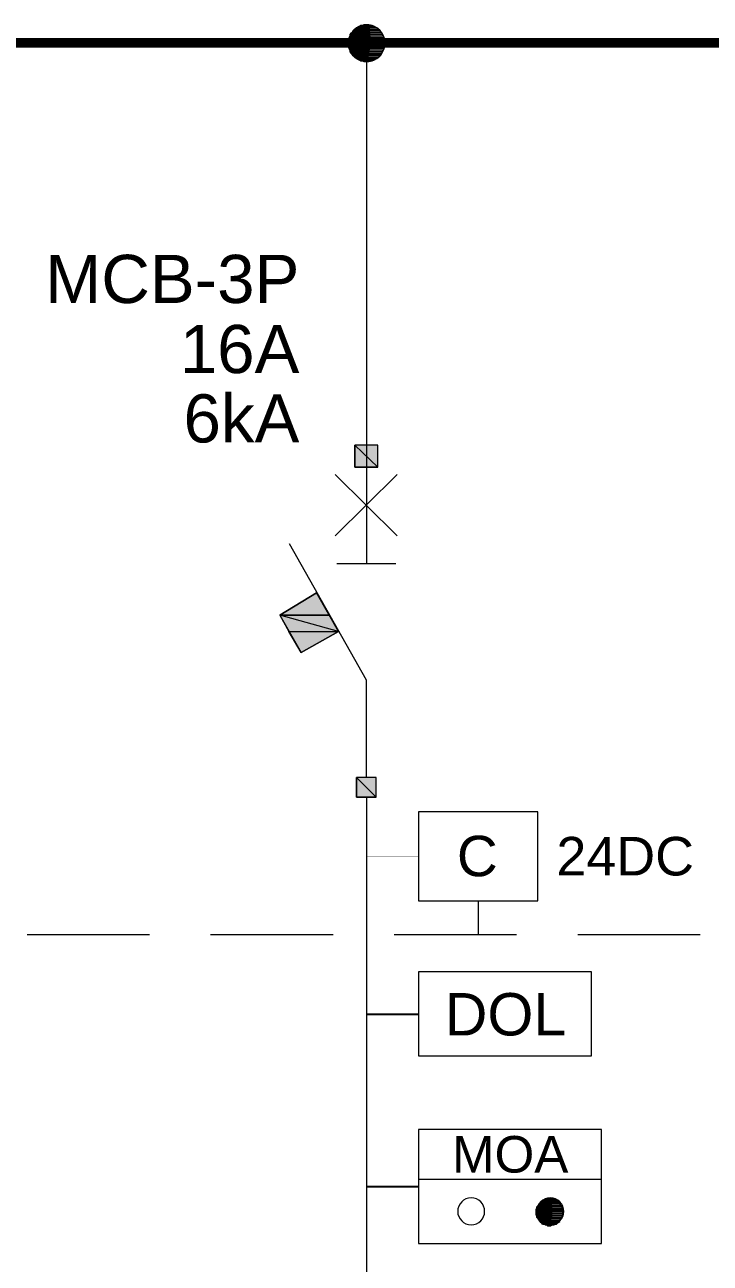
# Model space of a CAD drawing. Header units: millimetres. Extents: x -33055 to 42243, y -56860 to 24450.
# Drawn here: x 10946 to 14502, y 8545 to 14967 of the extents above; entities that cross this region are included whole.
import ezdxf
from ezdxf.enums import TextEntityAlignment as Align

# ---------------------------------------------------------------- set-up
doc = ezdxf.new("R2010")
doc.units = ezdxf.units.MM
for name, color, linetype in [('E-BUSBAR', 7, 'Continuous'), ('E-CTRL', 7, 'Continuous'), ('E-LEADER', 7, 'Continuous'), ('E-SLD', 7, 'Continuous'), ('E-TEXT', 7, 'Continuous')]:
    doc.layers.add(name, color=color, linetype=linetype)
doc.styles.add('ARIAL', font='arial.ttf')

msp = doc.modelspace()

# ---------------------------------------------------------------- hatches: boundary and pattern name
at = {"layer": 'E-SLD'}
h = msp.add_hatch(color=7, dxfattribs=at)
h.dxf.hatch_style = 1
h.paths.add_polyline_path([(12731, 14967), (12705.6, 14967), (12743.7, 14962.8), (12731, 14967)])
h.paths.add_polyline_path([(12705.6, 14967), (12743.7, 14962.8), (12701.3, 14962.8), (12705.6, 14967)])
h = msp.add_hatch(color=7, dxfattribs=at)
h.dxf.hatch_style = 1
h.paths.add_polyline_path([(12722.5, 14967), (12731, 14967), (12705.6, 14967), (12722.5, 14967)])
h = msp.add_hatch(color=7, dxfattribs=at)
h.dxf.hatch_style = 1
h.paths.add_polyline_path([(12811.4, 14899.3), (12629.4, 14899.3), (12811.4, 14890.8), (12811.4, 14899.3)])
h.paths.add_polyline_path([(12629.4, 14899.3), (12811.4, 14890.8), (12625.1, 14890.8), (12629.4, 14899.3)])
h = msp.add_hatch(color=7, dxfattribs=at)
h.dxf.hatch_style = 1
h.paths.add_polyline_path([(12807.2, 14907.8), (12633.6, 14907.8), (12811.4, 14899.3), (12807.2, 14907.8)])
h.paths.add_polyline_path([(12633.6, 14907.8), (12811.4, 14899.3), (12629.4, 14899.3), (12633.6, 14907.8)])
h = msp.add_hatch(color=7, dxfattribs=at)
h.dxf.hatch_style = 1
h.paths.add_polyline_path([(12798.7, 14924.7), (12642.1, 14924.7), (12802.9, 14916.2), (12798.7, 14924.7)])
h.paths.add_polyline_path([(12642.1, 14924.7), (12802.9, 14916.2), (12633.6, 14916.2), (12642.1, 14924.7)])
h = msp.add_hatch(color=7, dxfattribs=at)
h.dxf.hatch_style = 1
h.paths.add_polyline_path([(12802.9, 14916.2), (12633.6, 14916.2), (12807.2, 14907.8), (12802.9, 14916.2)])
h.paths.add_polyline_path([(12633.6, 14916.2), (12807.2, 14907.8), (12633.6, 14907.8), (12633.6, 14916.2)])
h = msp.add_hatch(color=7, dxfattribs=at)
h.dxf.hatch_style = 1
h.paths.add_polyline_path([(12794.5, 14928.9), (12646.3, 14928.9), (12798.7, 14924.7), (12794.5, 14928.9)])
h.paths.add_polyline_path([(12646.3, 14928.9), (12798.7, 14924.7), (12642.1, 14924.7), (12646.3, 14928.9)])
h = msp.add_hatch(color=7, dxfattribs=at)
h.dxf.hatch_style = 1
h.paths.add_polyline_path([(12790.2, 14937.4), (12650.5, 14937.4), (12794.5, 14928.9), (12790.2, 14937.4)])
h.paths.add_polyline_path([(12650.5, 14937.4), (12794.5, 14928.9), (12646.3, 14928.9), (12650.5, 14937.4)])
h = msp.add_hatch(color=7, dxfattribs=at)
h.dxf.hatch_style = 1
h.paths.add_polyline_path([(12781.8, 14941.6), (12659, 14941.6), (12790.2, 14937.4), (12781.8, 14941.6)])
h.paths.add_polyline_path([(12659, 14941.6), (12790.2, 14937.4), (12650.5, 14937.4), (12659, 14941.6)])
h = msp.add_hatch(color=7, dxfattribs=at)
h.dxf.hatch_style = 1
h.paths.add_polyline_path([(12773.3, 14950.1), (12667.5, 14950.1), (12781.8, 14941.6), (12773.3, 14950.1)])
h.paths.add_polyline_path([(12667.5, 14950.1), (12781.8, 14941.6), (12659, 14941.6), (12667.5, 14950.1)])
h = msp.add_hatch(color=7, dxfattribs=at)
h.dxf.hatch_style = 1
h.paths.add_polyline_path([(12764.8, 14954.3), (12671.7, 14954.3), (12773.3, 14950.1), (12764.8, 14954.3)])
h.paths.add_polyline_path([(12671.7, 14954.3), (12773.3, 14950.1), (12667.5, 14950.1), (12671.7, 14954.3)])
h = msp.add_hatch(color=7, dxfattribs=at)
h.dxf.hatch_style = 1
h.paths.add_polyline_path([(12760.6, 14958.6), (12680.2, 14958.6), (12764.8, 14954.3), (12760.6, 14958.6)])
h.paths.add_polyline_path([(12680.2, 14958.6), (12764.8, 14954.3), (12671.7, 14954.3), (12680.2, 14958.6)])
h = msp.add_hatch(color=7, dxfattribs=at)
h.dxf.hatch_style = 1
h.paths.add_polyline_path([(12747.9, 14962.8), (12688.6, 14962.8), (12760.6, 14958.6), (12747.9, 14962.8)])
h.paths.add_polyline_path([(12688.6, 14962.8), (12760.6, 14958.6), (12680.2, 14958.6), (12688.6, 14962.8)])
h = msp.add_hatch(color=7, dxfattribs=at)
h.dxf.hatch_style = 1
h.paths.add_polyline_path([(12743.7, 14962.8), (12701.3, 14962.8), (12747.9, 14962.8), (12743.7, 14962.8)])
h.paths.add_polyline_path([(12701.3, 14962.8), (12747.9, 14962.8), (12688.6, 14962.8), (12701.3, 14962.8)])
h = msp.add_hatch(color=7, dxfattribs=at)
h.dxf.hatch_style = 1
h.paths.add_polyline_path([(12811.4, 14890.8), (12625.1, 14890.8), (12815.6, 14882.4), (12811.4, 14890.8)])
h.paths.add_polyline_path([(12625.1, 14890.8), (12815.6, 14882.4), (12625.1, 14882.4), (12625.1, 14890.8)])
h = msp.add_hatch(color=7, dxfattribs=at)
h.dxf.hatch_style = 1
h.paths.add_polyline_path([(12815.6, 14882.4), (12625.1, 14882.4), (12815.6, 14869.7), (12815.6, 14882.4)])
h.paths.add_polyline_path([(12625.1, 14882.4), (12815.6, 14869.7), (12625.1, 14869.7), (12625.1, 14882.4)])
h = msp.add_hatch(color=7, dxfattribs=at)
h.dxf.hatch_style = 1
h.paths.add_polyline_path([(12815.6, 14869.7), (12625.1, 14869.7), (12815.6, 14861.2), (12815.6, 14869.7)])
h.paths.add_polyline_path([(12625.1, 14869.7), (12815.6, 14861.2), (12625.1, 14861.2), (12625.1, 14869.7)])
h = msp.add_hatch(color=7, dxfattribs=at)
h.dxf.hatch_style = 1
h.paths.add_polyline_path([(12815.6, 14861.2), (12625.1, 14861.2), (12811.4, 14852.7), (12815.6, 14861.2)])
h.paths.add_polyline_path([(12625.1, 14861.2), (12811.4, 14852.7), (12625.1, 14852.7), (12625.1, 14861.2)])
h = msp.add_hatch(color=7, dxfattribs=at)
h.dxf.hatch_style = 1
h.paths.add_polyline_path([(12811.4, 14852.7), (12625.1, 14852.7), (12811.4, 14844.3), (12811.4, 14852.7)])
h.paths.add_polyline_path([(12625.1, 14852.7), (12811.4, 14844.3), (12629.4, 14844.3), (12625.1, 14852.7)])
h = msp.add_hatch(color=7, dxfattribs=at)
h.dxf.hatch_style = 1
h.paths.add_polyline_path([(12811.4, 14844.3), (12629.4, 14844.3), (12807.2, 14835.8), (12811.4, 14844.3)])
h.paths.add_polyline_path([(12629.4, 14844.3), (12807.2, 14835.8), (12633.6, 14835.8), (12629.4, 14844.3)])
h = msp.add_hatch(color=7, dxfattribs=at)
h.dxf.hatch_style = 1
h.paths.add_polyline_path([(12807.2, 14835.8), (12633.6, 14835.8), (12802.9, 14827.3), (12807.2, 14835.8)])
h.paths.add_polyline_path([(12633.6, 14835.8), (12802.9, 14827.3), (12633.6, 14827.3), (12633.6, 14835.8)])
h = msp.add_hatch(color=7, dxfattribs=at)
h.dxf.hatch_style = 1
h.paths.add_polyline_path([(12802.9, 14827.3), (12633.6, 14827.3), (12798.7, 14818.9), (12802.9, 14827.3)])
h.paths.add_polyline_path([(12633.6, 14827.3), (12798.7, 14818.9), (12642.1, 14818.9), (12633.6, 14827.3)])
h = msp.add_hatch(color=7, dxfattribs=at)
h.dxf.hatch_style = 1
h.paths.add_polyline_path([(12798.7, 14818.9), (12642.1, 14818.9), (12794.5, 14810.4), (12798.7, 14818.9)])
h.paths.add_polyline_path([(12642.1, 14818.9), (12794.5, 14810.4), (12646.3, 14810.4), (12642.1, 14818.9)])
h = msp.add_hatch(color=7, dxfattribs=at)
h.dxf.hatch_style = 1
h.paths.add_polyline_path([(12794.5, 14810.4), (12646.3, 14810.4), (12790.2, 14806.2), (12794.5, 14810.4)])
h.paths.add_polyline_path([(12646.3, 14810.4), (12790.2, 14806.2), (12650.5, 14806.2), (12646.3, 14810.4)])
h = msp.add_hatch(color=7, dxfattribs=at)
h.dxf.hatch_style = 1
h.paths.add_polyline_path([(12790.2, 14806.2), (12650.5, 14806.2), (12781.8, 14797.7), (12790.2, 14806.2)])
h.paths.add_polyline_path([(12650.5, 14806.2), (12781.8, 14797.7), (12659, 14797.7), (12650.5, 14806.2)])
h = msp.add_hatch(color=7, dxfattribs=at)
h.dxf.hatch_style = 1
h.paths.add_polyline_path([(12781.8, 14797.7), (12659, 14797.7), (12773.3, 14793.5), (12781.8, 14797.7)])
h.paths.add_polyline_path([(12659, 14797.7), (12773.3, 14793.5), (12667.5, 14793.5), (12659, 14797.7)])
h = msp.add_hatch(color=7, dxfattribs=at)
h.dxf.hatch_style = 1
h.paths.add_polyline_path([(12773.3, 14793.5), (12667.5, 14793.5), (12764.8, 14789.2), (12773.3, 14793.5)])
h.paths.add_polyline_path([(12667.5, 14793.5), (12764.8, 14789.2), (12671.7, 14789.2), (12667.5, 14793.5)])
h = msp.add_hatch(color=7, dxfattribs=at)
h.dxf.hatch_style = 1
h.paths.add_polyline_path([(12764.8, 14789.2), (12671.7, 14789.2), (12760.6, 14785), (12764.8, 14789.2)])
h.paths.add_polyline_path([(12671.7, 14789.2), (12760.6, 14785), (12680.2, 14785), (12671.7, 14789.2)])
h = msp.add_hatch(color=7, dxfattribs=at)
h.dxf.hatch_style = 1
h.paths.add_polyline_path([(12760.6, 14785), (12680.2, 14785), (12747.9, 14780.8), (12760.6, 14785)])
h.paths.add_polyline_path([(12680.2, 14785), (12747.9, 14780.8), (12688.6, 14780.8), (12680.2, 14785)])
h = msp.add_hatch(color=7, dxfattribs=at)
h.dxf.hatch_style = 1
h.paths.add_polyline_path([(12747.9, 14780.8), (12688.6, 14780.8), (12743.7, 14780.8), (12747.9, 14780.8)])
h.paths.add_polyline_path([(12688.6, 14780.8), (12743.7, 14780.8), (12701.3, 14780.8), (12688.6, 14780.8)])
h = msp.add_hatch(color=7, dxfattribs=at)
h.dxf.hatch_style = 1
h.paths.add_polyline_path([(12701.3, 14780.8), (12705.6, 14776.5), (12731, 14776.5), (12701.3, 14780.8)])
h.paths.add_polyline_path([(12705.6, 14776.5), (12731, 14776.5), (12722.5, 14776.5), (12705.6, 14776.5)])
h = msp.add_hatch(color=7, dxfattribs=at)
h.dxf.hatch_style = 1
h.paths.add_polyline_path([(12701.3, 14780.8), (12743.7, 14780.8), (12731, 14776.5), (12701.3, 14780.8)])
h = msp.add_hatch(color=7, dxfattribs=at)
h.dxf.hatch_style = 1
h.paths.add_polyline_path([(12777.5, 12786.9), (12659, 12786.9), (12777.5, 12672.6), (12777.5, 12786.9)])
h.paths.add_polyline_path([(12659, 12786.9), (12777.5, 12672.6), (12659, 12672.6), (12659, 12786.9)])
h = msp.add_hatch(color=7, dxfattribs=at)
h.dxf.hatch_style = 1
h.paths.add_polyline_path([(12460, 12020.6), (12527.8, 11906.3), (12269.5, 11906.3), (12460, 12020.6)])
h = msp.add_hatch(color=7, dxfattribs=at)
h.dxf.hatch_style = 1
h.paths.add_polyline_path([(12269.5, 11906.3), (12316.1, 11821.7), (12574.3, 11821.7), (12269.5, 11906.3)])
h.paths.add_polyline_path([(12316.1, 11821.7), (12574.3, 11821.7), (12379.6, 11711.6), (12316.1, 11821.7)])
h = msp.add_hatch(color=7, dxfattribs=at)
h.dxf.hatch_style = 1
h.paths.add_polyline_path([(12269.5, 11906.3), (12527.8, 11906.3), (12574.3, 11821.7), (12269.5, 11906.3)])
h = msp.add_hatch(color=7, dxfattribs=at)
h.dxf.hatch_style = 1
h.paths.add_polyline_path([(12769.1, 11063.9), (12667.5, 11063.9), (12769.1, 10962.3), (12769.1, 11063.9)])
h.paths.add_polyline_path([(12667.5, 11063.9), (12769.1, 10962.3), (12667.5, 10962.3), (12667.5, 11063.9)])
h = msp.add_hatch(color=7, dxfattribs=at)
h.dxf.hatch_style = 1
h.paths.add_polyline_path([(13713.1, 8862.6), (13624.2, 8862.6), (13721.6, 8858.3), (13713.1, 8862.6)])
h.paths.add_polyline_path([(13624.2, 8862.6), (13721.6, 8858.3), (13620, 8858.3), (13624.2, 8862.6)])
h = msp.add_hatch(color=7, dxfattribs=at)
h.dxf.hatch_style = 1
h.paths.add_polyline_path([(13708.9, 8866.8), (13628.4, 8866.8), (13713.1, 8862.6), (13708.9, 8866.8)])
h.paths.add_polyline_path([(13628.4, 8866.8), (13713.1, 8862.6), (13624.2, 8862.6), (13628.4, 8866.8)])
h = msp.add_hatch(color=7, dxfattribs=at)
h.dxf.hatch_style = 1
h.paths.add_polyline_path([(13704.6, 8871), (13632.7, 8871), (13708.9, 8866.8), (13704.6, 8871)])
h.paths.add_polyline_path([(13632.7, 8871), (13708.9, 8866.8), (13628.4, 8866.8), (13632.7, 8871)])
h = msp.add_hatch(color=7, dxfattribs=at)
h.dxf.hatch_style = 1
h.paths.add_polyline_path([(13696.2, 8875.3), (13641.1, 8875.3), (13704.6, 8871), (13696.2, 8875.3)])
h.paths.add_polyline_path([(13641.1, 8875.3), (13704.6, 8871), (13632.7, 8871), (13641.1, 8875.3)])
h = msp.add_hatch(color=7, dxfattribs=at)
h.dxf.hatch_style = 1
h.paths.add_polyline_path([(13691.9, 8875.3), (13645.4, 8875.3), (13696.2, 8875.3), (13691.9, 8875.3)])
h.paths.add_polyline_path([(13645.4, 8875.3), (13696.2, 8875.3), (13641.1, 8875.3), (13645.4, 8875.3)])
h = msp.add_hatch(color=7, dxfattribs=at)
h.dxf.hatch_style = 1
h.paths.add_polyline_path([(13683.5, 8879.5), (13653.8, 8879.5), (13691.9, 8875.3), (13683.5, 8879.5)])
h.paths.add_polyline_path([(13653.8, 8879.5), (13691.9, 8875.3), (13645.4, 8875.3), (13653.8, 8879.5)])
h = msp.add_hatch(color=7, dxfattribs=at)
h.dxf.hatch_style = 1
h.paths.add_polyline_path([(13675, 8879.5), (13658.1, 8879.5), (13683.5, 8879.5), (13675, 8879.5)])
h.paths.add_polyline_path([(13658.1, 8879.5), (13683.5, 8879.5), (13653.8, 8879.5), (13658.1, 8879.5)])
h = msp.add_hatch(color=7, dxfattribs=at)
h.dxf.hatch_style = 1
h.paths.add_polyline_path([(13670.8, 8879.5), (13675, 8879.5), (13658.1, 8879.5), (13670.8, 8879.5)])
h = msp.add_hatch(color=7, dxfattribs=at)
h.dxf.hatch_style = 1
h.paths.add_polyline_path([(13734.3, 8828.7), (13603, 8828.7), (13738.5, 8824.5), (13734.3, 8828.7)])
h.paths.add_polyline_path([(13603, 8828.7), (13738.5, 8824.5), (13598.8, 8824.5), (13603, 8828.7)])
h = msp.add_hatch(color=7, dxfattribs=at)
h.dxf.hatch_style = 1
h.paths.add_polyline_path([(13738.5, 8824.5), (13598.8, 8824.5), (13738.5, 8816), (13738.5, 8824.5)])
h.paths.add_polyline_path([(13598.8, 8824.5), (13738.5, 8816), (13598.8, 8816), (13598.8, 8824.5)])
h = msp.add_hatch(color=7, dxfattribs=at)
h.dxf.hatch_style = 1
h.paths.add_polyline_path([(13738.5, 8816), (13598.8, 8816), (13738.5, 8811.8), (13738.5, 8816)])
h.paths.add_polyline_path([(13598.8, 8816), (13738.5, 8811.8), (13598.8, 8811.8), (13598.8, 8816)])
h = msp.add_hatch(color=7, dxfattribs=at)
h.dxf.hatch_style = 1
h.paths.add_polyline_path([(13738.5, 8811.8), (13598.8, 8811.8), (13738.5, 8803.3), (13738.5, 8811.8)])
h.paths.add_polyline_path([(13598.8, 8811.8), (13738.5, 8803.3), (13598.8, 8803.3), (13598.8, 8811.8)])
h = msp.add_hatch(color=7, dxfattribs=at)
h.dxf.hatch_style = 1
h.paths.add_polyline_path([(13738.5, 8803.3), (13598.8, 8803.3), (13738.5, 8794.8), (13738.5, 8803.3)])
h.paths.add_polyline_path([(13598.8, 8803.3), (13738.5, 8794.8), (13598.8, 8794.8), (13598.8, 8803.3)])
h = msp.add_hatch(color=7, dxfattribs=at)
h.dxf.hatch_style = 1
h.paths.add_polyline_path([(13730, 8841.4), (13607.3, 8841.4), (13734.3, 8837.2), (13730, 8841.4)])
h.paths.add_polyline_path([(13607.3, 8841.4), (13734.3, 8837.2), (13603, 8837.2), (13607.3, 8841.4)])
h = msp.add_hatch(color=7, dxfattribs=at)
h.dxf.hatch_style = 1
h.paths.add_polyline_path([(13734.3, 8837.2), (13603, 8837.2), (13734.3, 8828.7), (13734.3, 8837.2)])
h.paths.add_polyline_path([(13603, 8837.2), (13734.3, 8828.7), (13603, 8828.7), (13603, 8837.2)])
h = msp.add_hatch(color=7, dxfattribs=at)
h.dxf.hatch_style = 1
h.paths.add_polyline_path([(13725.8, 8845.6), (13611.5, 8845.6), (13730, 8841.4), (13725.8, 8845.6)])
h.paths.add_polyline_path([(13611.5, 8845.6), (13730, 8841.4), (13607.3, 8841.4), (13611.5, 8845.6)])
h = msp.add_hatch(color=7, dxfattribs=at)
h.dxf.hatch_style = 1
h.paths.add_polyline_path([(13721.6, 8854.1), (13615.7, 8854.1), (13725.8, 8845.6), (13721.6, 8854.1)])
h.paths.add_polyline_path([(13615.7, 8854.1), (13725.8, 8845.6), (13611.5, 8845.6), (13615.7, 8854.1)])
h = msp.add_hatch(color=7, dxfattribs=at)
h.dxf.hatch_style = 1
h.paths.add_polyline_path([(13721.6, 8858.3), (13620, 8858.3), (13721.6, 8854.1), (13721.6, 8858.3)])
h.paths.add_polyline_path([(13620, 8858.3), (13721.6, 8854.1), (13615.7, 8854.1), (13620, 8858.3)])
h = msp.add_hatch(color=7, dxfattribs=at)
h.dxf.hatch_style = 1
h.paths.add_polyline_path([(13738.5, 8794.8), (13598.8, 8794.8), (13734.3, 8790.6), (13738.5, 8794.8)])
h.paths.add_polyline_path([(13598.8, 8794.8), (13734.3, 8790.6), (13603, 8790.6), (13598.8, 8794.8)])
h = msp.add_hatch(color=7, dxfattribs=at)
h.dxf.hatch_style = 1
h.paths.add_polyline_path([(13734.3, 8790.6), (13603, 8790.6), (13734.3, 8782.1), (13734.3, 8790.6)])
h.paths.add_polyline_path([(13603, 8790.6), (13734.3, 8782.1), (13603, 8782.1), (13603, 8790.6)])
h = msp.add_hatch(color=7, dxfattribs=at)
h.dxf.hatch_style = 1
h.paths.add_polyline_path([(13734.3, 8782.1), (13603, 8782.1), (13730, 8777.9), (13734.3, 8782.1)])
h.paths.add_polyline_path([(13603, 8782.1), (13730, 8777.9), (13607.3, 8777.9), (13603, 8782.1)])
h = msp.add_hatch(color=7, dxfattribs=at)
h.dxf.hatch_style = 1
h.paths.add_polyline_path([(13730, 8777.9), (13607.3, 8777.9), (13725.8, 8773.7), (13730, 8777.9)])
h.paths.add_polyline_path([(13607.3, 8777.9), (13725.8, 8773.7), (13611.5, 8773.7), (13607.3, 8777.9)])
h = msp.add_hatch(color=7, dxfattribs=at)
h.dxf.hatch_style = 1
h.paths.add_polyline_path([(13725.8, 8773.7), (13611.5, 8773.7), (13721.6, 8765.2), (13725.8, 8773.7)])
h.paths.add_polyline_path([(13611.5, 8773.7), (13721.6, 8765.2), (13615.7, 8765.2), (13611.5, 8773.7)])
h = msp.add_hatch(color=7, dxfattribs=at)
h.dxf.hatch_style = 1
h.paths.add_polyline_path([(13721.6, 8765.2), (13615.7, 8765.2), (13721.6, 8761), (13721.6, 8765.2)])
h.paths.add_polyline_path([(13615.7, 8765.2), (13721.6, 8761), (13620, 8761), (13615.7, 8765.2)])
h = msp.add_hatch(color=7, dxfattribs=at)
h.dxf.hatch_style = 1
h.paths.add_polyline_path([(13721.6, 8761), (13620, 8761), (13713.1, 8756.7), (13721.6, 8761)])
h.paths.add_polyline_path([(13620, 8761), (13713.1, 8756.7), (13624.2, 8756.7), (13620, 8761)])
h = msp.add_hatch(color=7, dxfattribs=at)
h.dxf.hatch_style = 1
h.paths.add_polyline_path([(13713.1, 8756.7), (13624.2, 8756.7), (13708.9, 8752.5), (13713.1, 8756.7)])
h.paths.add_polyline_path([(13624.2, 8756.7), (13708.9, 8752.5), (13628.4, 8752.5), (13624.2, 8756.7)])
h = msp.add_hatch(color=7, dxfattribs=at)
h.dxf.hatch_style = 1
h.paths.add_polyline_path([(13708.9, 8752.5), (13628.4, 8752.5), (13704.6, 8748.3), (13708.9, 8752.5)])
h.paths.add_polyline_path([(13628.4, 8752.5), (13704.6, 8748.3), (13632.7, 8748.3), (13628.4, 8752.5)])
h = msp.add_hatch(color=7, dxfattribs=at)
h.dxf.hatch_style = 1
h.paths.add_polyline_path([(13704.6, 8748.3), (13632.7, 8748.3), (13696.2, 8748.3), (13704.6, 8748.3)])
h.paths.add_polyline_path([(13632.7, 8748.3), (13696.2, 8748.3), (13641.1, 8748.3), (13632.7, 8748.3)])
h = msp.add_hatch(color=7, dxfattribs=at)
h.dxf.hatch_style = 1
h.paths.add_polyline_path([(13696.2, 8748.3), (13641.1, 8748.3), (13691.9, 8744), (13696.2, 8748.3)])
h.paths.add_polyline_path([(13641.1, 8748.3), (13691.9, 8744), (13645.4, 8744), (13641.1, 8748.3)])
h = msp.add_hatch(color=7, dxfattribs=at)
h.dxf.hatch_style = 1
h.paths.add_polyline_path([(13691.9, 8744), (13645.4, 8744), (13683.5, 8744), (13691.9, 8744)])
h.paths.add_polyline_path([(13645.4, 8744), (13683.5, 8744), (13653.8, 8744), (13645.4, 8744)])
h = msp.add_hatch(color=7, dxfattribs=at)
h.dxf.hatch_style = 1
h.paths.add_polyline_path([(13653.8, 8744), (13658.1, 8739.8), (13675, 8739.8), (13653.8, 8744)])
h.paths.add_polyline_path([(13658.1, 8739.8), (13675, 8739.8), (13670.8, 8739.8), (13658.1, 8739.8)])
h = msp.add_hatch(color=7, dxfattribs=at)
h.dxf.hatch_style = 1
h.paths.add_polyline_path([(13653.8, 8744), (13683.5, 8744), (13675, 8739.8), (13653.8, 8744)])

# ---------------------------------------------------------------- linework, layer by layer
at = {"layer": 'E-BUSBAR', "const_width": 50}
msp.add_lwpolyline([(-25283, 14874), (35929, 14874)], dxfattribs=at)
at = {"layer": 'E-CTRL', "color": 7, "lineweight": 0}
for p, q in [((10958, 10250), (11593, 10250)), ((11910.5, 10250), (12545.5, 10250)), ((12863, 10250), (13498, 10250)), ((13815.5, 10250), (14450.5, 10250))]:
    msp.add_line(p, q, dxfattribs=at)
at = {"layer": 'E-LEADER', "color": 253, "lineweight": 25, "true_color": 0x999999}
for p, q in [((12718.3, 9836.2), (12989.2, 9836.2)), ((12718.3, 8943), (12989.2, 8943))]:
    msp.add_line(p, q, dxfattribs=at)
at = {"layer": 'E-SLD', "color": 7, "lineweight": 0}
for p, q in [((12718.3, 14873.9), (12718.3, 12173)), ((12557.4, 12634.5), (12879.1, 12317)), ((12879.1, 12634.5), (12557.4, 12317)), ((12565.9, 12173), (12870.7, 12173)), ((12718.3, 10962.3), (12718.3, 8214.9)), ((13298.2, 10424.7), (13298.2, 10251.1)), ((12989.2, 8981.1), (13937.5, 8981.1))]:
    msp.add_line(p, q, dxfattribs=at)
for points in [[(12815.6, 14871.8), (12813.7, 14891), (12808.1, 14908.9), (12799.4, 14925), (12787.7, 14939.1), (12773.6, 14950.8), (12757.5, 14959.5), (12739.6, 14965.1), (12720.4, 14967), (12701.2, 14965.1), (12683.3, 14959.5), (12667.1, 14950.8), (12653, 14939.1), (12641.4, 14925), (12632.6, 14908.9), (12627.1, 14891), (12625.1, 14871.8), (12627.1, 14852.6), (12632.6, 14834.7), (12641.4, 14818.5), (12653, 14804.4), (12667.1, 14792.8), (12683.3, 14784), (12701.2, 14778.5), (12720.4, 14776.5), (12739.6, 14778.5), (12757.5, 14784), (12773.6, 14792.8), (12787.7, 14804.4), (12799.4, 14818.5), (12808.1, 14834.7), (12813.7, 14852.6), (12815.6, 14871.8)], [(12705.6, 14967), (12743.7, 14962.8), (12701.3, 14962.8), (12705.6, 14967)], [(12722.5, 14967), (12731, 14967), (12705.6, 14967), (12722.5, 14967)], [(12731, 14967), (12705.6, 14967), (12743.7, 14962.8), (12731, 14967)], [(12629.4, 14899.3), (12811.4, 14890.8), (12625.1, 14890.8), (12629.4, 14899.3)], [(12633.6, 14907.8), (12811.4, 14899.3), (12629.4, 14899.3), (12633.6, 14907.8)], [(12811.4, 14899.3), (12629.4, 14899.3), (12811.4, 14890.8), (12811.4, 14899.3)], [(12642.1, 14924.7), (12802.9, 14916.2), (12633.6, 14916.2), (12642.1, 14924.7)], [(12802.9, 14916.2), (12633.6, 14916.2), (12807.2, 14907.8), (12802.9, 14916.2)], [(12633.6, 14916.2), (12807.2, 14907.8), (12633.6, 14907.8), (12633.6, 14916.2)], [(12807.2, 14907.8), (12633.6, 14907.8), (12811.4, 14899.3), (12807.2, 14907.8)], [(12646.3, 14928.9), (12798.7, 14924.7), (12642.1, 14924.7), (12646.3, 14928.9)], [(12798.7, 14924.7), (12642.1, 14924.7), (12802.9, 14916.2), (12798.7, 14924.7)], [(12650.5, 14937.4), (12794.5, 14928.9), (12646.3, 14928.9), (12650.5, 14937.4)], [(12794.5, 14928.9), (12646.3, 14928.9), (12798.7, 14924.7), (12794.5, 14928.9)], [(12659, 14941.6), (12790.2, 14937.4), (12650.5, 14937.4), (12659, 14941.6)], [(12790.2, 14937.4), (12650.5, 14937.4), (12794.5, 14928.9), (12790.2, 14937.4)], [(12667.5, 14950.1), (12781.8, 14941.6), (12659, 14941.6), (12667.5, 14950.1)], [(12781.8, 14941.6), (12659, 14941.6), (12790.2, 14937.4), (12781.8, 14941.6)], [(12671.7, 14954.3), (12773.3, 14950.1), (12667.5, 14950.1), (12671.7, 14954.3)], [(12773.3, 14950.1), (12667.5, 14950.1), (12781.8, 14941.6), (12773.3, 14950.1)], [(12680.2, 14958.6), (12764.8, 14954.3), (12671.7, 14954.3), (12680.2, 14958.6)], [(12764.8, 14954.3), (12671.7, 14954.3), (12773.3, 14950.1), (12764.8, 14954.3)], [(12688.6, 14962.8), (12760.6, 14958.6), (12680.2, 14958.6), (12688.6, 14962.8)], [(12760.6, 14958.6), (12680.2, 14958.6), (12764.8, 14954.3), (12760.6, 14958.6)], [(12701.3, 14962.8), (12747.9, 14962.8), (12688.6, 14962.8), (12701.3, 14962.8)], [(12747.9, 14962.8), (12688.6, 14962.8), (12760.6, 14958.6), (12747.9, 14962.8)], [(12743.7, 14962.8), (12701.3, 14962.8), (12747.9, 14962.8), (12743.7, 14962.8)], [(12811.4, 14890.8), (12625.1, 14890.8), (12815.6, 14882.4), (12811.4, 14890.8)], [(12625.1, 14890.8), (12815.6, 14882.4), (12625.1, 14882.4), (12625.1, 14890.8)], [(12815.6, 14882.4), (12625.1, 14882.4), (12815.6, 14869.7), (12815.6, 14882.4)], [(12625.1, 14882.4), (12815.6, 14869.7), (12625.1, 14869.7), (12625.1, 14882.4)], [(12815.6, 14869.7), (12625.1, 14869.7), (12815.6, 14861.2), (12815.6, 14869.7)], [(12625.1, 14869.7), (12815.6, 14861.2), (12625.1, 14861.2), (12625.1, 14869.7)], [(12815.6, 14861.2), (12625.1, 14861.2), (12811.4, 14852.7), (12815.6, 14861.2)], [(12625.1, 14861.2), (12811.4, 14852.7), (12625.1, 14852.7), (12625.1, 14861.2)], [(12811.4, 14852.7), (12625.1, 14852.7), (12811.4, 14844.3), (12811.4, 14852.7)], [(12625.1, 14852.7), (12811.4, 14844.3), (12629.4, 14844.3), (12625.1, 14852.7)], [(12811.4, 14844.3), (12629.4, 14844.3), (12807.2, 14835.8), (12811.4, 14844.3)], [(12629.4, 14844.3), (12807.2, 14835.8), (12633.6, 14835.8), (12629.4, 14844.3)], [(12807.2, 14835.8), (12633.6, 14835.8), (12802.9, 14827.3), (12807.2, 14835.8)], [(12633.6, 14835.8), (12802.9, 14827.3), (12633.6, 14827.3), (12633.6, 14835.8)], [(12802.9, 14827.3), (12633.6, 14827.3), (12798.7, 14818.9), (12802.9, 14827.3)], [(12633.6, 14827.3), (12798.7, 14818.9), (12642.1, 14818.9), (12633.6, 14827.3)], [(12798.7, 14818.9), (12642.1, 14818.9), (12794.5, 14810.4), (12798.7, 14818.9)], [(12642.1, 14818.9), (12794.5, 14810.4), (12646.3, 14810.4), (12642.1, 14818.9)], [(12794.5, 14810.4), (12646.3, 14810.4), (12790.2, 14806.2), (12794.5, 14810.4)], [(12646.3, 14810.4), (12790.2, 14806.2), (12650.5, 14806.2), (12646.3, 14810.4)], [(12790.2, 14806.2), (12650.5, 14806.2), (12781.8, 14797.7), (12790.2, 14806.2)], [(12650.5, 14806.2), (12781.8, 14797.7), (12659, 14797.7), (12650.5, 14806.2)], [(12781.8, 14797.7), (12659, 14797.7), (12773.3, 14793.5), (12781.8, 14797.7)], [(12659, 14797.7), (12773.3, 14793.5), (12667.5, 14793.5), (12659, 14797.7)], [(12773.3, 14793.5), (12667.5, 14793.5), (12764.8, 14789.2), (12773.3, 14793.5)], [(12667.5, 14793.5), (12764.8, 14789.2), (12671.7, 14789.2), (12667.5, 14793.5)], [(12764.8, 14789.2), (12671.7, 14789.2), (12760.6, 14785), (12764.8, 14789.2)], [(12671.7, 14789.2), (12760.6, 14785), (12680.2, 14785), (12671.7, 14789.2)], [(12760.6, 14785), (12680.2, 14785), (12747.9, 14780.8), (12760.6, 14785)], [(12680.2, 14785), (12747.9, 14780.8), (12688.6, 14780.8), (12680.2, 14785)], [(12747.9, 14780.8), (12688.6, 14780.8), (12743.7, 14780.8), (12747.9, 14780.8)], [(12688.6, 14780.8), (12743.7, 14780.8), (12701.3, 14780.8), (12688.6, 14780.8)], [(12701.3, 14780.8), (12705.6, 14776.5), (12731, 14776.5), (12701.3, 14780.8)], [(12701.3, 14780.8), (12743.7, 14780.8), (12731, 14776.5), (12701.3, 14780.8)], [(12705.6, 14776.5), (12731, 14776.5), (12722.5, 14776.5), (12705.6, 14776.5)], [(12659, 12786.9), (12659, 12672.6), (12777.5, 12672.6), (12777.5, 12786.9), (12659, 12786.9)], [(12659, 12786.9), (12659, 12672.6), (12777.5, 12672.6), (12777.5, 12786.9), (12659, 12786.9)], [(12777.5, 12786.9), (12659, 12786.9), (12777.5, 12672.6), (12777.5, 12786.9)], [(12659, 12786.9), (12777.5, 12672.6), (12659, 12672.6), (12659, 12786.9)], [(12718.3, 11063.9), (12718.3, 11567.7), (12320.3, 12274.6)], [(12379.6, 11711.6), (12574.3, 11821.7), (12460, 12020.6), (12269.5, 11906.3), (12379.6, 11711.6)], [(12460, 12020.6), (12527.8, 11906.3), (12269.5, 11906.3), (12460, 12020.6)], [(12269.5, 11906.3), (12316.1, 11821.7), (12574.3, 11821.7), (12269.5, 11906.3)], [(12269.5, 11906.3), (12527.8, 11906.3), (12574.3, 11821.7), (12269.5, 11906.3)], [(12316.1, 11821.7), (12574.3, 11821.7), (12379.6, 11711.6), (12316.1, 11821.7)], [(12667.5, 11063.9), (12667.5, 10962.3), (12769.1, 10962.3), (12769.1, 11063.9), (12667.5, 11063.9)], [(12769.1, 11063.9), (12667.5, 11063.9), (12769.1, 10962.3), (12769.1, 11063.9)], [(12667.5, 11063.9), (12769.1, 10962.3), (12667.5, 10962.3), (12667.5, 11063.9)], [(12989.2, 10886.1), (12989.2, 10424.7), (13607.3, 10424.7), (13607.3, 10886.1), (12989.2, 10886.1)], [(12989.2, 10056.4), (12989.2, 9620.3), (13886.7, 9620.3), (13886.7, 10056.4), (12989.2, 10056.4)], [(12989.2, 9239.3), (12989.2, 8646.7), (13937.5, 8646.7), (13937.5, 9239.3), (12989.2, 9239.3)], [(13332.1, 8813.9), (13330.7, 8828), (13326.6, 8841.1), (13320.2, 8852.9), (13311.6, 8863.3), (13301.3, 8871.8), (13289.4, 8878.2), (13276.3, 8882.3), (13262.2, 8883.7), (13248.2, 8882.3), (13235.1, 8878.2), (13223.2, 8871.8), (13212.9, 8863.3), (13204.3, 8852.9), (13197.9, 8841.1), (13193.8, 8828), (13192.4, 8813.9), (13193.8, 8799.8), (13197.9, 8786.7), (13204.3, 8774.8), (13212.9, 8764.5), (13223.2, 8756), (13235.1, 8749.5), (13248.2, 8745.5), (13262.2, 8744), (13276.3, 8745.5), (13289.4, 8749.5), (13301.3, 8756), (13311.6, 8764.5), (13320.2, 8774.8), (13326.6, 8786.7), (13330.7, 8799.8), (13332.1, 8813.9)], [(13742.7, 8813.9), (13741.3, 8828), (13737.2, 8841.1), (13730.8, 8852.9), (13722.3, 8863.3), (13711.9, 8871.8), (13700.1, 8878.2), (13687, 8882.3), (13672.9, 8883.7), (13658.8, 8882.3), (13645.7, 8878.2), (13633.8, 8871.8), (13623.5, 8863.3), (13615, 8852.9), (13608.5, 8841.1), (13604.4, 8828), (13603, 8813.9), (13604.4, 8799.8), (13608.5, 8786.7), (13615, 8774.8), (13623.5, 8764.5), (13633.8, 8756), (13645.7, 8749.5), (13658.8, 8745.5), (13672.9, 8744), (13687, 8745.5), (13700.1, 8749.5), (13711.9, 8756), (13722.3, 8764.5), (13730.8, 8774.8), (13737.2, 8786.7), (13741.3, 8799.8), (13742.7, 8813.9)], [(13624.2, 8862.6), (13721.6, 8858.3), (13620, 8858.3), (13624.2, 8862.6)], [(13628.4, 8866.8), (13713.1, 8862.6), (13624.2, 8862.6), (13628.4, 8866.8)], [(13713.1, 8862.6), (13624.2, 8862.6), (13721.6, 8858.3), (13713.1, 8862.6)], [(13632.7, 8871), (13708.9, 8866.8), (13628.4, 8866.8), (13632.7, 8871)], [(13708.9, 8866.8), (13628.4, 8866.8), (13713.1, 8862.6), (13708.9, 8866.8)], [(13641.1, 8875.3), (13704.6, 8871), (13632.7, 8871), (13641.1, 8875.3)], [(13704.6, 8871), (13632.7, 8871), (13708.9, 8866.8), (13704.6, 8871)], [(13645.4, 8875.3), (13696.2, 8875.3), (13641.1, 8875.3), (13645.4, 8875.3)], [(13696.2, 8875.3), (13641.1, 8875.3), (13704.6, 8871), (13696.2, 8875.3)], [(13653.8, 8879.5), (13691.9, 8875.3), (13645.4, 8875.3), (13653.8, 8879.5)], [(13691.9, 8875.3), (13645.4, 8875.3), (13696.2, 8875.3), (13691.9, 8875.3)], [(13658.1, 8879.5), (13683.5, 8879.5), (13653.8, 8879.5), (13658.1, 8879.5)], [(13683.5, 8879.5), (13653.8, 8879.5), (13691.9, 8875.3), (13683.5, 8879.5)], [(13670.8, 8879.5), (13675, 8879.5), (13658.1, 8879.5), (13670.8, 8879.5)], [(13675, 8879.5), (13658.1, 8879.5), (13683.5, 8879.5), (13675, 8879.5)], [(13603, 8828.7), (13738.5, 8824.5), (13598.8, 8824.5), (13603, 8828.7)], [(13738.5, 8824.5), (13598.8, 8824.5), (13738.5, 8816), (13738.5, 8824.5)], [(13598.8, 8824.5), (13738.5, 8816), (13598.8, 8816), (13598.8, 8824.5)], [(13738.5, 8816), (13598.8, 8816), (13738.5, 8811.8), (13738.5, 8816)], [(13598.8, 8816), (13738.5, 8811.8), (13598.8, 8811.8), (13598.8, 8816)], [(13738.5, 8811.8), (13598.8, 8811.8), (13738.5, 8803.3), (13738.5, 8811.8)], [(13598.8, 8811.8), (13738.5, 8803.3), (13598.8, 8803.3), (13598.8, 8811.8)], [(13738.5, 8803.3), (13598.8, 8803.3), (13738.5, 8794.8), (13738.5, 8803.3)], [(13598.8, 8803.3), (13738.5, 8794.8), (13598.8, 8794.8), (13598.8, 8803.3)], [(13607.3, 8841.4), (13734.3, 8837.2), (13603, 8837.2), (13607.3, 8841.4)], [(13734.3, 8837.2), (13603, 8837.2), (13734.3, 8828.7), (13734.3, 8837.2)], [(13603, 8837.2), (13734.3, 8828.7), (13603, 8828.7), (13603, 8837.2)], [(13734.3, 8828.7), (13603, 8828.7), (13738.5, 8824.5), (13734.3, 8828.7)], [(13611.5, 8845.6), (13730, 8841.4), (13607.3, 8841.4), (13611.5, 8845.6)], [(13730, 8841.4), (13607.3, 8841.4), (13734.3, 8837.2), (13730, 8841.4)], [(13615.7, 8854.1), (13725.8, 8845.6), (13611.5, 8845.6), (13615.7, 8854.1)], [(13725.8, 8845.6), (13611.5, 8845.6), (13730, 8841.4), (13725.8, 8845.6)], [(13620, 8858.3), (13721.6, 8854.1), (13615.7, 8854.1), (13620, 8858.3)], [(13721.6, 8854.1), (13615.7, 8854.1), (13725.8, 8845.6), (13721.6, 8854.1)], [(13721.6, 8858.3), (13620, 8858.3), (13721.6, 8854.1), (13721.6, 8858.3)], [(13738.5, 8794.8), (13598.8, 8794.8), (13734.3, 8790.6), (13738.5, 8794.8)], [(13598.8, 8794.8), (13734.3, 8790.6), (13603, 8790.6), (13598.8, 8794.8)], [(13734.3, 8790.6), (13603, 8790.6), (13734.3, 8782.1), (13734.3, 8790.6)], [(13603, 8790.6), (13734.3, 8782.1), (13603, 8782.1), (13603, 8790.6)], [(13734.3, 8782.1), (13603, 8782.1), (13730, 8777.9), (13734.3, 8782.1)], [(13603, 8782.1), (13730, 8777.9), (13607.3, 8777.9), (13603, 8782.1)], [(13730, 8777.9), (13607.3, 8777.9), (13725.8, 8773.7), (13730, 8777.9)], [(13607.3, 8777.9), (13725.8, 8773.7), (13611.5, 8773.7), (13607.3, 8777.9)], [(13725.8, 8773.7), (13611.5, 8773.7), (13721.6, 8765.2), (13725.8, 8773.7)], [(13611.5, 8773.7), (13721.6, 8765.2), (13615.7, 8765.2), (13611.5, 8773.7)], [(13721.6, 8765.2), (13615.7, 8765.2), (13721.6, 8761), (13721.6, 8765.2)], [(13615.7, 8765.2), (13721.6, 8761), (13620, 8761), (13615.7, 8765.2)], [(13721.6, 8761), (13620, 8761), (13713.1, 8756.7), (13721.6, 8761)], [(13620, 8761), (13713.1, 8756.7), (13624.2, 8756.7), (13620, 8761)], [(13713.1, 8756.7), (13624.2, 8756.7), (13708.9, 8752.5), (13713.1, 8756.7)], [(13624.2, 8756.7), (13708.9, 8752.5), (13628.4, 8752.5), (13624.2, 8756.7)], [(13708.9, 8752.5), (13628.4, 8752.5), (13704.6, 8748.3), (13708.9, 8752.5)], [(13628.4, 8752.5), (13704.6, 8748.3), (13632.7, 8748.3), (13628.4, 8752.5)], [(13704.6, 8748.3), (13632.7, 8748.3), (13696.2, 8748.3), (13704.6, 8748.3)], [(13632.7, 8748.3), (13696.2, 8748.3), (13641.1, 8748.3), (13632.7, 8748.3)], [(13696.2, 8748.3), (13641.1, 8748.3), (13691.9, 8744), (13696.2, 8748.3)], [(13641.1, 8748.3), (13691.9, 8744), (13645.4, 8744), (13641.1, 8748.3)], [(13691.9, 8744), (13645.4, 8744), (13683.5, 8744), (13691.9, 8744)], [(13645.4, 8744), (13683.5, 8744), (13653.8, 8744), (13645.4, 8744)], [(13653.8, 8744), (13658.1, 8739.8), (13675, 8739.8), (13653.8, 8744)], [(13653.8, 8744), (13683.5, 8744), (13675, 8739.8), (13653.8, 8744)], [(13658.1, 8739.8), (13675, 8739.8), (13670.8, 8739.8), (13658.1, 8739.8)]]:
    msp.add_lwpolyline(points, dxfattribs=at)
at = {"layer": 'E-SLD', "const_width": 1}
msp.add_lwpolyline([(12717.2, 10655.7), (12989.2, 10655.7)], dxfattribs=at)

# ---------------------------------------------------------------- texts
at = {"layer": 'E-TEXT', "color": 7, "style": 'ARIAL'}
for s, p in [('MCB-3P', (12371.1, 13524.2)), ('16A', (12371.1, 13160.8)), ('6kA', (12371.1, 12801))]:
    msp.add_text(s, height=249.81, dxfattribs=at).set_placement(p, align=Align.RIGHT)
for s, height, p in [('C', 209.9, (13188.2, 10551.7)), ('24DC', 199.8, (13704.6, 10555.9)), ('DOL', 219.73, (13124.7, 9726.2)), ('MOA', 189.71, (13162.8, 9015))]:
    msp.add_text(s, height=height, dxfattribs=at).set_placement(p)

doc.saveas('drawing.dxf')
